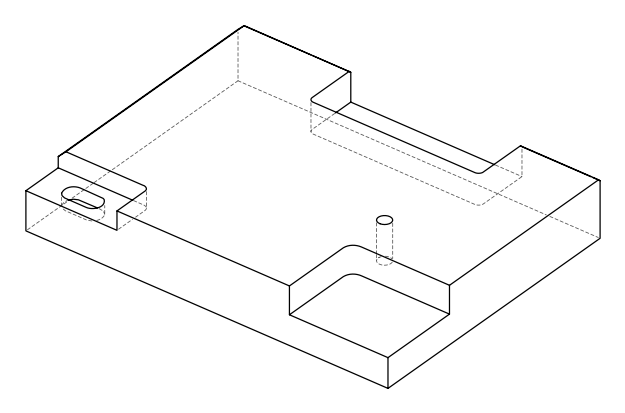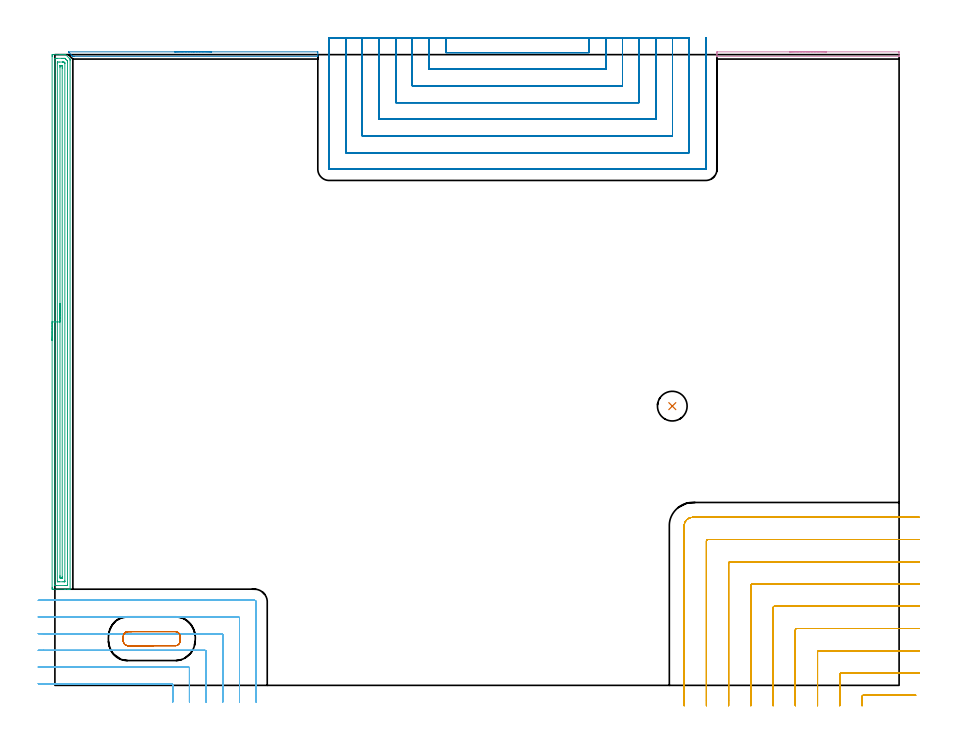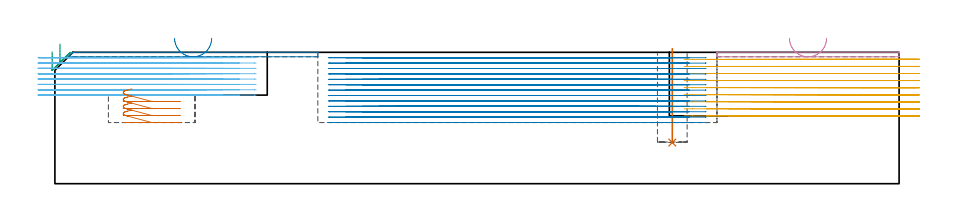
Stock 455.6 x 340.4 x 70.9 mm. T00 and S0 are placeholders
(PLAN: 8 operations, 5 tool changes, 148 min)
(1 INDEXABLE_INSERT_DRILL_BLIND_HOLE_FROM_SOLID | STEP1POCKET | NXT0302_003 | 0.2 min | 9729 mm3)
(2 AREA_MILL | FG_CHAMFER_SURFACE | UGT0205_001 | 1.22 min | 399 mm3)
(3 AREA_MILL_1 | FG_CHAMFER_SURFACE_1 | UGT0205_001 | 9.42 min | 13834 mm3)
(4 AREA_MILL_2 | FG_CHAMFER_SURFACE_2 | UGT0205_001 | 0.94 min | 290 mm3)
(5 MILL_CORNER_NOTCH_RECTANGULAR | CORNER_NOTCH_RECTANGULAR | NXT0201_012 | Follow Part, ap 4, ae 75% | 23.6 min | 418627 mm3)
(6 MILL_CORNER_NOTCH_RECTANGULAR_1 | CORNER_NOTCH_RECTANGULAR_1 | NXT0201_011 | Follow Part, ap 3, ae 75% | 13.49 min | 136896 mm3)
(7 MILL_RECTANGULAR_POCKET | POCKET_RECTANGULAR_STRAIGHT | NXT0201_012 | Follow Part, ap 4, ae 75% | 1.02 min | 14845 mm3)
(8 MILL_SLOT | SLOT_PARTIAL_RECTANGULAR | NXT0201_011 | Follow Part, ap 3, ae 75% | 98.12 min | 553778 mm3)
(TOOL NXT0302_003 | Index. Insert Drill 16mm [880-D1600L20-05] | D16 PA176 FL80 Z2)
(TOOL UGT0205_001 | Chamfer Mill 20 x 3 x 45 deg. | D20 FL50 Z2)
(TOOL NXT0201_012 | ENDMILL 16mm [2P460-1600-NA 1630] | D16 FL38 Z6)
(TOOL NXT0201_011 | ENDMILL 12mm [2P460-1200-NA 1630] | D12 FL38 Z6)
(OP 1 INDEXABLE_INSERT_DRILL_BLIND_HOLE_FROM_SOLID)
G17 G21 G94 G90
T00 M6
G54
G17 G0 G90 X333.2 Y150.7 S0 M3
G43 Z80.9 H1
G94 G81 G98 Z22.2 F250. R72.9
G80
M5
M2
(OP 2 AREA_MILL)
G17 G21 G94 G90
T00 M6
G54
G17 G0 G90 X64.6 Y341.9 S1061 M3
G43 Z80.9 H0
Z78.5
G94 G1 X64.638 Z77.628 F250.
X64.752 Z76.764
X64.941 Z75.912
X65.203 Z75.08
X65.537 Z74.274
X65.94 Z73.5
X66.408 Z72.764
X66.94 Z72.072
X67.529 Z71.429
X68.172 Z70.84
X68.864 Z70.309
X69.6 Z69.84
X70.374 Z69.437
X71.18 Z69.103
X72.012 Z68.841
X72.864 Z68.652
X73.728 Z68.538
X74.6 Z68.5
X141.611 Y341.899 Z68.501
X141.777 Y341.897 Z68.503
X141.897 Y341.891 Z68.506
X141.9 Y341.813 Z68.584
Y339.681 Z70.718
Y339.59 Z70.802
X141.89 Y339.503 Z70.889
X141.777 Y339.5 Z70.9
X10.537
X9.807 Y339.504 Z70.895
X9.699 Y339.507 Z70.892
X9.647 Y339.554 Z70.845
X9.37 Y339.827 Z70.567
X9.202 Y339.997 Z70.401
X7.342 Y341.857 Z68.541
X7.308 Y341.892 Z68.506
X7.386 Y341.898 Z68.502
X7.423 Y341.899 Z68.501
X74.6 Y341.9 Z68.5
X75.472 Z68.538
X76.336 Z68.652
X77.188 Z68.841
X78.02 Z69.103
X78.826 Z69.437
X79.6 Z69.84
X80.336 Z70.309
X81.028 Z70.84
X81.671 Z71.429
X82.26 Z72.072
X82.792 Z72.764
X83.26 Z73.5
X83.663 Z74.274
X83.997 Z75.08
X84.259 Z75.912
X84.448 Z76.764
X84.562 Z77.628
X84.6 Z78.5
G0 Z80.9
M5
M2
(OP 3 AREA_MILL_1)
G17 G21 G94 G90
T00 M6
G54
G17 G0 G90 X-1.5 Y186.15 S1061 M3
G43 Z80.9 H0
Z71.2
G94 G1 Y186.188 Z70.328 F250.
Y186.302 Z69.464
Y186.491 Z68.612
Y186.753 Z67.78
Y187.087 Z66.974
Y187.49 Z66.2
Y187.958 Z65.464
Y188.49 Z64.772
Y189.079 Z64.129
Y189.722 Z63.54
Y190.414 Z63.008
Y191.15 Z62.54
Y191.924 Z62.137
Y192.73 Z61.803
Y193.562 Z61.541
Y194.414 Z61.352
Y195.278 Z61.238
Y196.15 Z61.2
Y339.356
X-1.499 Y339.798 Z61.201
X-1.495 Y340.243 Z61.203
X-1.491 Y340.39 Z61.205
X-1.055 Y340.4 Z61.642
X2.469 Z65.163
X3.042 Z65.739
X3.35 Z66.046
X3.923 Z66.619
X4.231 Z66.926
X4.848 Z67.547
X5.552 Z68.252
X5.687 Y340.399 Z68.386
X5.8 Y340.39 Z68.495
X5.917 Y340.282 Z68.617
X7.755 Y338.436 Z70.455
X8.154 Y338.029 Z70.854
X8.165 Y338.013 Z70.864
X8.185 Y337.967 Z70.885
X8.193 Y337.136 Z70.893
X8.2 Y52.056 Z70.9
X8.194 Y51.91 Z70.893
X7.888 Y51.9 Z70.588
X7.491 Z70.19
X6.874 Z69.569
X5.685 Z68.381
X5.112 Z67.806
X-0.769 Z61.929
X-1.055 Y51.902 Z61.642
X-1.277 Y51.904 Z61.42
X-1.492 Y51.91 Z61.206
X-1.495 Y52.057 Z61.203
X-1.499 Y52.502 Z61.201
X-1.5 Y52.953 Z61.2
Y196.15
X-0.086 Z62.614
X-0.085 Y338.214 Z62.615
X-0.084 Y338.314 Z62.616
X-0.082 Y338.364 Z62.618
X-0.08 Y338.382 Z62.62
X-0.056 Y338.39 Z62.644
X0.327 Y338.398 Z63.027
X0.707 Y338.399 Z63.407
X1.206 Y338.4 Z63.906
X3.849 Z66.549
X4.73 Z67.43
X5.112 Y338.397 Z67.812
X5.239 Y338.394 Z67.939
X5.339 Y338.39 Z68.039
X5.418 Y338.318 Z68.118
X5.731 Y338.013 Z68.431
X5.993 Y337.752 Z68.693
X6.62 Y337.121 Z69.32
X6.71 Y337.025 Z69.41
X6.762 Y336.968 Z69.462
X6.771 Y336.921 Z69.471
X6.778 Y336.229 Z69.478
X6.785 Y54.086 Z69.485
X6.784 Y53.986 Z69.484
X6.781 Y53.936 Z69.481
X6.78 Y53.918 Z69.48
X6.755 Y53.91 Z69.455
X6.372 Y53.902 Z69.072
X5.993 Y53.901 Z68.693
X5.494 Y53.9 Z68.194
X0.707 Y53.901 Z63.407
X0.204 Y53.903 Z62.904
X0.008 Y53.91 Z62.708
X-0.079 Y53.927 Z62.621
X-0.084 Y54.196 Z62.616
X-0.085 Y54.287 Z62.615
X-0.086 Y196.15 Z62.614
X1.328 Z64.028
X1.329 Y335.599 Z64.029
X1.331 Y336.229 Z64.031
X1.334 Y336.359 Z64.034
X1.335 Y336.384 Z64.035
X1.364 Y336.39 Z64.064
X1.422 Y336.397 Z64.122
X1.588 Y336.399 Z64.288
X2.3 Y336.4 Z65.
X4.062 Z66.762
X4.231 Y336.399 Z66.931
X4.4 Y336.397 Z67.1
X4.738 Y336.39 Z67.438
X4.908 Y336.378 Z67.608
X4.96 Y336.329 Z67.66
X5.067 Y336.229 Z67.767
X5.112 Y336.184 Z67.812
X5.32 Y335.971 Z68.02
X5.345 Y335.943 Z68.045
X5.354 Y335.93 Z68.054
X5.357 Y335.897 Z68.057
X5.361 Y335.762 Z68.061
X5.363 Y335.592 Z68.063
X5.371 Y56.701 Z68.071
X5.368 Y56.071 Z68.068
X5.366 Y55.941 Z68.066
X5.365 Y55.916 Z68.065
X5.336 Y55.91 Z68.036
X5.278 Y55.903 Z67.978
X5.112 Y55.901 Z67.812
X4.4 Y55.9 Z67.1
X2.469 Z65.169
X1.756 Y55.901 Z64.456
X1.588 Y55.905 Z64.288
X1.42 Y55.91 Z64.12
X1.335 Y55.922 Z64.035
X1.332 Y55.984 Z64.032
X1.331 Y56.071 Z64.031
X1.329 Y56.333 Z64.029
X1.328 Y196.15 Z64.028
X2.743 Z65.443
Y333.552
X2.746 Y334.164 Z65.446
X2.75 Y334.37 Z65.45
X2.754 Y334.391 Z65.454
X2.775 Y334.394 Z65.475
X2.827 Y334.397 Z65.527
X2.931 Y334.399 Z65.631
X3.35 Y334.4 Z66.05
X3.394 Y334.399 Z66.094
X3.774 Y334.39 Z66.474
X3.943 Y334.376 Z66.643
X3.945 Y334.28 Z66.645
X3.949 Y333.838 Z66.649
X3.95 Y333.552 Z66.65
Y332.945
X3.957 Y58.748 Z66.657
X3.954 Y58.136 Z66.654
X3.95 Y57.93 Z66.65
X3.946 Y57.909 Z66.646
X3.925 Y57.906 Z66.625
X3.873 Y57.903 Z66.573
X3.768 Y57.901 Z66.468
X3.35 Y57.9 Z66.05
X3.306 Z66.006
X2.925 Y57.91 Z65.625
X2.75 Y57.918 Z65.45
X2.748 Y58.018 Z65.448
X2.744 Y58.469 Z65.444
X2.743 Y58.748 Z65.443
Y59.363
Y196.15
Y197.022 Z65.481
Y197.886 Z65.595
Y198.738 Z65.783
Y199.57 Z66.046
Y200.376 Z66.38
Y201.15 Z66.782
Y201.886 Z67.251
Y202.578 Z67.782
Y203.221 Z68.372
Y203.81 Z69.015
Y204.342 Z69.707
Y204.81 Z70.443
Y205.213 Z71.216
Y205.547 Z72.022
Y205.809 Z72.854
Y205.998 Z73.706
Y206.112 Z74.571
Y206.15 Z75.443
G0 Z80.9
M5
M2
(OP 4 AREA_MILL_2)
G17 G21 G94 G90
T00 M6
G54
G17 G0 G90 X396.45 Y341.9 S1061 M3
G43 Z80.9 H0
Z78.5
G94 G1 X396.488 Z77.628 F250.
X396.602 Z76.764
X396.791 Z75.912
X397.053 Z75.08
X397.387 Z74.274
X397.79 Z73.5
X398.258 Z72.764
X398.79 Z72.072
X399.379 Z71.429
X400.022 Z70.84
X400.714 Z70.309
X401.45 Z69.84
X402.224 Z69.437
X403.03 Z69.103
X403.862 Z68.841
X404.714 Z68.652
X405.578 Z68.538
X406.45 Z68.5
X455.181
X455.459 Y341.897 Z68.503
X455.597 Y341.891 Z68.505
X455.6 Y341.848 Z68.549
Y339.707 Z70.692
X455.598 Y339.602 Z70.79
X455.59 Y339.503 Z70.888
X455.459 Y339.5 Z70.9
X357.441
X357.31 Y339.503 Z70.888
X357.302 Y339.602 Z70.79
X357.3 Y339.707 Z70.692
Y340.378 Z70.021
Y341.022 Z69.378
Y341.573 Z68.823
Y341.848 Z68.549
X357.303 Y341.891 Z68.505
X357.441 Y341.9 Z68.5
X406.45
X407.322 Z68.538
X408.186 Z68.652
X409.038 Z68.841
X409.87 Z69.103
X410.676 Z69.437
X411.45 Z69.84
X412.186 Z70.309
X412.878 Z70.84
X413.521 Z71.429
X414.11 Z72.072
X414.642 Z72.764
X415.11 Z73.5
X415.513 Z74.274
X415.847 Z75.08
X416.109 Z75.912
X416.298 Z76.764
X416.412 Z77.628
X416.45 Z78.5
G0 Z80.9
M5
M2
(OP 5 MILL_CORNER_NOTCH_RECTANGULAR)
G17 G21 G94 G90
T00 M6
G54
G17 G0 G90 X464.593 Y-5.3 S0 M3
G43 Z80.9 H1
Z67.089
G94 G1 X461.593 F250.
X436.393 F500.
G3 X435.6 Y-6.093 R0.8
G1 Y-8.
Y-11. F250.
G0 Z80.9
X466.6 Y6.7
Z67.089
G1 X463.6
X424.393 F500.
G3 X423.6 Y5.907 R0.8
G1 Y-8.
Y-11. F250.
G0 Z80.9
X466.6 Y18.7
Z67.089
G1 X463.6
X412.394 F500.
G3 X411.6 Y17.906 R0.8
G1 Y-8.
Y-11. F250.
G0 Z80.9
X466.6 Y30.7
Z67.089
G1 X463.6
X400.394 F500.
G3 X399.6 Y29.906 R0.8
G1 Y-8.
Y-11. F250.
G0 Z80.9
X466.6 Y42.7
Z67.089
G1 X463.6
X388.395 F500.
G3 X387.6 Y41.905 R0.8
G1 Y-8.
Y-11. F250.
G0 Z80.9
X466.6 Y54.7
Z67.089
G1 X463.6
X376.395 F500.
G3 X375.6 Y53.905 R0.8
G1 Y-8.
Y-11. F250.
G0 Z80.9
X466.6 Y66.7
Z67.089
G1 X463.6
X364.395 F500.
G3 X363.6 Y65.905 R0.8
G1 Y-8.
Y-11. F250.
G0 Z80.9
X466.6 Y78.7
Z67.089
G1 X463.6
X352.395 F500.
G3 X351.6 Y77.905 R0.8
G1 Y-8.
Y-11. F250.
G0 Z80.9
X466.6 Y90.7
Z67.089
G1 X463.6
X344.2 F500.
G3 X339.6 Y86.1 R4.6
G1 Y-8.
Y-11. F250.
G0 Z80.9
X464.593 Y-5.3
Z63.278
G1 X461.593
X436.393 F500.
G3 X435.6 Y-6.093 R0.8
G1 Y-8.
Y-11. F250.
G0 Z80.9
X466.6 Y6.7
Z63.278
G1 X463.6
X424.393 F500.
G3 X423.6 Y5.907 R0.8
G1 Y-8.
Y-11. F250.
G0 Z80.9
X466.6 Y18.7
Z63.278
G1 X463.6
X412.394 F500.
G3 X411.6 Y17.906 R0.8
G1 Y-8.
Y-11. F250.
G0 Z80.9
X466.6 Y30.7
Z63.278
G1 X463.6
X400.394 F500.
G3 X399.6 Y29.906 R0.8
G1 Y-8.
Y-11. F250.
G0 Z80.9
X466.6 Y42.7
Z63.278
G1 X463.6
X388.395 F500.
G3 X387.6 Y41.905 R0.8
G1 Y-8.
Y-11. F250.
G0 Z80.9
X466.6 Y54.7
Z63.278
G1 X463.6
X376.395 F500.
G3 X375.6 Y53.905 R0.8
G1 Y-8.
Y-11. F250.
G0 Z80.9
X466.6 Y66.7
Z63.278
G1 X463.6
X364.395 F500.
G3 X363.6 Y65.905 R0.8
G1 Y-8.
Y-11. F250.
G0 Z80.9
X466.6 Y78.7
Z63.278
G1 X463.6
X352.395 F500.
G3 X351.6 Y77.905 R0.8
G1 Y-8.
Y-11. F250.
G0 Z80.9
X466.6 Y90.7
Z63.278
G1 X463.6
X344.2 F500.
G3 X339.6 Y86.1 R4.6
G1 Y-8.
Y-11. F250.
G0 Z80.9
X464.593 Y-5.3
Z59.467
G1 X461.593
X436.393 F500.
G3 X435.6 Y-6.093 R0.8
G1 Y-8.
Y-11. F250.
G0 Z80.9
X466.6 Y6.7
Z59.467
G1 X463.6
X424.393 F500.
G3 X423.6 Y5.907 R0.8
G1 Y-8.
Y-11. F250.
G0 Z80.9
X466.6 Y18.7
Z59.467
G1 X463.6
X412.394 F500.
G3 X411.6 Y17.906 R0.8
G1 Y-8.
Y-11. F250.
G0 Z80.9
X466.6 Y30.7
Z59.467
G1 X463.6
X400.394 F500.
G3 X399.6 Y29.906 R0.8
G1 Y-8.
Y-11. F250.
G0 Z80.9
X466.6 Y42.7
Z59.467
G1 X463.6
X388.395 F500.
G3 X387.6 Y41.905 R0.8
G1 Y-8.
Y-11. F250.
G0 Z80.9
X466.6 Y54.7
Z59.467
G1 X463.6
X376.395 F500.
G3 X375.6 Y53.905 R0.8
G1 Y-8.
Y-11. F250.
G0 Z80.9
X466.6 Y66.7
Z59.467
G1 X463.6
X364.395 F500.
G3 X363.6 Y65.905 R0.8
G1 Y-8.
Y-11. F250.
G0 Z80.9
X466.6 Y78.7
Z59.467
G1 X463.6
X352.395 F500.
G3 X351.6 Y77.905 R0.8
G1 Y-8.
Y-11. F250.
G0 Z80.9
X466.6 Y90.7
Z59.467
G1 X463.6
X344.2 F500.
G3 X339.6 Y86.1 R4.6
G1 Y-8.
Y-11. F250.
G0 Z80.9
X464.593 Y-5.3
Z55.656
G1 X461.593
X436.393 F500.
G3 X435.6 Y-6.093 R0.8
G1 Y-8.
Y-11. F250.
G0 Z80.9
X466.6 Y6.7
Z55.656
G1 X463.6
X424.393 F500.
G3 X423.6 Y5.907 R0.8
G1 Y-8.
Y-11. F250.
G0 Z80.9
X466.6 Y18.7
Z55.656
G1 X463.6
X412.394 F500.
G3 X411.6 Y17.906 R0.8
G1 Y-8.
Y-11. F250.
G0 Z80.9
X466.6 Y30.7
Z55.656
G1 X463.6
X400.394 F500.
G3 X399.6 Y29.906 R0.8
G1 Y-8.
Y-11. F250.
G0 Z80.9
X466.6 Y42.7
Z55.656
G1 X463.6
X388.395 F500.
G3 X387.6 Y41.905 R0.8
G1 Y-8.
Y-11. F250.
G0 Z80.9
X466.6 Y54.7
Z55.656
G1 X463.6
X376.395 F500.
G3 X375.6 Y53.905 R0.8
G1 Y-8.
Y-11. F250.
G0 Z80.9
X466.6 Y66.7
Z55.656
G1 X463.6
X364.395 F500.
G3 X363.6 Y65.905 R0.8
G1 Y-8.
Y-11. F250.
G0 Z80.9
X466.6 Y78.7
Z55.656
G1 X463.6
X352.395 F500.
G3 X351.6 Y77.905 R0.8
G1 Y-8.
Y-11. F250.
G0 Z80.9
X466.6 Y90.7
Z55.656
G1 X463.6
X344.2 F500.
G3 X339.6 Y86.1 R4.6
G1 Y-8.
Y-11. F250.
G0 Z80.9
X464.593 Y-5.3
Z51.844
G1 X461.593
X436.393 F500.
G3 X435.6 Y-6.093 R0.8
G1 Y-8.
Y-11. F250.
G0 Z80.9
X466.6 Y6.7
Z51.844
G1 X463.6
X424.393 F500.
G3 X423.6 Y5.907 R0.8
G1 Y-8.
Y-11. F250.
G0 Z80.9
X466.6 Y18.7
Z51.844
G1 X463.6
X412.394 F500.
G3 X411.6 Y17.906 R0.8
G1 Y-8.
Y-11. F250.
G0 Z80.9
X466.6 Y30.7
Z51.844
G1 X463.6
X400.394 F500.
G3 X399.6 Y29.906 R0.8
G1 Y-8.
Y-11. F250.
G0 Z80.9
X466.6 Y42.7
Z51.844
G1 X463.6
X388.395 F500.
G3 X387.6 Y41.905 R0.8
G1 Y-8.
Y-11. F250.
G0 Z80.9
X466.6 Y54.7
Z51.844
G1 X463.6
X376.395 F500.
G3 X375.6 Y53.905 R0.8
G1 Y-8.
Y-11. F250.
G0 Z80.9
X466.6 Y66.7
Z51.844
G1 X463.6
X364.395 F500.
G3 X363.6 Y65.905 R0.8
G1 Y-8.
Y-11. F250.
G0 Z80.9
X466.6 Y78.7
Z51.844
G1 X463.6
X352.395 F500.
G3 X351.6 Y77.905 R0.8
G1 Y-8.
Y-11. F250.
G0 Z80.9
X466.6 Y90.7
Z51.844
G1 X463.6
X344.2 F500.
G3 X339.6 Y86.1 R4.6
G1 Y-8.
Y-11. F250.
G0 Z80.9
X464.593 Y-5.3
Z48.033
G1 X461.593
X436.393 F500.
G3 X435.6 Y-6.093 R0.8
G1 Y-8.
Y-11. F250.
G0 Z80.9
X466.6 Y6.7
Z48.033
G1 X463.6
X424.393 F500.
G3 X423.6 Y5.907 R0.8
G1 Y-8.
Y-11. F250.
G0 Z80.9
X466.6 Y18.7
Z48.033
G1 X463.6
X412.394 F500.
G3 X411.6 Y17.906 R0.8
G1 Y-8.
Y-11. F250.
G0 Z80.9
X466.6 Y30.7
Z48.033
G1 X463.6
X400.394 F500.
G3 X399.6 Y29.906 R0.8
G1 Y-8.
Y-11. F250.
G0 Z80.9
X466.6 Y42.7
Z48.033
G1 X463.6
X388.395 F500.
G3 X387.6 Y41.905 R0.8
G1 Y-8.
Y-11. F250.
G0 Z80.9
X466.6 Y54.7
Z48.033
G1 X463.6
X376.395 F500.
G3 X375.6 Y53.905 R0.8
G1 Y-8.
Y-11. F250.
G0 Z80.9
X466.6 Y66.7
Z48.033
G1 X463.6
X364.395 F500.
G3 X363.6 Y65.905 R0.8
G1 Y-8.
Y-11. F250.
G0 Z80.9
X466.6 Y78.7
Z48.033
G1 X463.6
X352.395 F500.
G3 X351.6 Y77.905 R0.8
G1 Y-8.
Y-11. F250.
G0 Z80.9
X466.6 Y90.7
Z48.033
G1 X463.6
X344.2 F500.
G3 X339.6 Y86.1 R4.6
G1 Y-8.
Y-11. F250.
G0 Z80.9
X464.593 Y-5.3
Z44.222
G1 X461.593
X436.393 F500.
G3 X435.6 Y-6.093 R0.8
G1 Y-8.
Y-11. F250.
G0 Z80.9
X466.6 Y6.7
Z44.222
G1 X463.6
X424.393 F500.
G3 X423.6 Y5.907 R0.8
G1 Y-8.
Y-11. F250.
G0 Z80.9
X466.6 Y18.7
Z44.222
G1 X463.6
X412.394 F500.
G3 X411.6 Y17.906 R0.8
G1 Y-8.
Y-11. F250.
G0 Z80.9
X466.6 Y30.7
Z44.222
G1 X463.6
X400.394 F500.
G3 X399.6 Y29.906 R0.8
G1 Y-8.
Y-11. F250.
G0 Z80.9
X466.6 Y42.7
Z44.222
G1 X463.6
X388.395 F500.
G3 X387.6 Y41.905 R0.8
G1 Y-8.
Y-11. F250.
G0 Z80.9
X466.6 Y54.7
Z44.222
G1 X463.6
X376.395 F500.
G3 X375.6 Y53.905 R0.8
G1 Y-8.
Y-11. F250.
G0 Z80.9
X466.6 Y66.7
Z44.222
G1 X463.6
X364.395 F500.
G3 X363.6 Y65.905 R0.8
G1 Y-8.
Y-11. F250.
G0 Z80.9
X466.6 Y78.7
Z44.222
G1 X463.6
X352.395 F500.
G3 X351.6 Y77.905 R0.8
G1 Y-8.
Y-11. F250.
G0 Z80.9
X466.6 Y90.7
Z44.222
G1 X463.6
X344.2 F500.
G3 X339.6 Y86.1 R4.6
G1 Y-8.
Y-11. F250.
G0 Z80.9
X464.593 Y-5.3
Z40.411
G1 X461.593
X436.393 F500.
G3 X435.6 Y-6.093 R0.8
G1 Y-8.
Y-11. F250.
G0 Z80.9
X466.6 Y6.7
Z40.411
G1 X463.6
X424.393 F500.
G3 X423.6 Y5.907 R0.8
G1 Y-8.
Y-11. F250.
G0 Z80.9
X466.6 Y18.7
Z40.411
G1 X463.6
X412.394 F500.
G3 X411.6 Y17.906 R0.8
G1 Y-8.
Y-11. F250.
G0 Z80.9
X466.6 Y30.7
Z40.411
G1 X463.6
X400.394 F500.
G3 X399.6 Y29.906 R0.8
G1 Y-8.
Y-11. F250.
G0 Z80.9
X466.6 Y42.7
Z40.411
G1 X463.6
X388.395 F500.
G3 X387.6 Y41.905 R0.8
G1 Y-8.
Y-11. F250.
G0 Z80.9
X466.6 Y54.7
Z40.411
G1 X463.6
X376.395 F500.
G3 X375.6 Y53.905 R0.8
G1 Y-8.
Y-11. F250.
G0 Z80.9
X466.6 Y66.7
Z40.411
G1 X463.6
X364.395 F500.
G3 X363.6 Y65.905 R0.8
G1 Y-8.
Y-11. F250.
G0 Z80.9
X466.6 Y78.7
Z40.411
G1 X463.6
X352.395 F500.
G3 X351.6 Y77.905 R0.8
G1 Y-8.
Y-11. F250.
G0 Z80.9
X466.6 Y90.7
Z40.411
G1 X463.6
X344.2 F500.
G3 X339.6 Y86.1 R4.6
G1 Y-8.
Y-11. F250.
G0 Z80.9
X464.593 Y-5.3
Z36.6
G1 X461.593
X436.393 F500.
G3 X435.6 Y-6.093 R0.8
G1 Y-8.
Y-11. F250.
G0 Z80.9
X466.6 Y6.7
Z36.6
G1 X463.6
X424.393 F500.
G3 X423.6 Y5.907 R0.8
G1 Y-8.
Y-11. F250.
G0 Z80.9
X466.6 Y18.7
Z36.6
G1 X463.6
X412.394 F500.
G3 X411.6 Y17.906 R0.8
G1 Y-8.
Y-11. F250.
G0 Z80.9
X466.6 Y30.7
Z36.6
G1 X463.6
X400.394 F500.
G3 X399.6 Y29.906 R0.8
G1 Y-8.
Y-11. F250.
G0 Z80.9
X466.6 Y42.7
Z36.6
G1 X463.6
X388.395 F500.
G3 X387.6 Y41.905 R0.8
G1 Y-8.
Y-11. F250.
G0 Z80.9
X466.6 Y54.7
Z36.6
G1 X463.6
X376.395 F500.
G3 X375.6 Y53.905 R0.8
G1 Y-8.
Y-11. F250.
G0 Z80.9
X466.6 Y66.7
Z36.6
G1 X463.6
X364.395 F500.
G3 X363.6 Y65.905 R0.8
G1 Y-8.
Y-11. F250.
G0 Z80.9
X466.6 Y78.7
Z36.6
G1 X463.6
X352.395 F500.
G3 X351.6 Y77.905 R0.8
G1 Y-8.
Y-11. F250.
G0 Z80.9
X466.6 Y90.7
Z36.6
G1 X463.6
X344.2 F500.
G3 X339.6 Y86.1 R4.6
G1 Y-8.
Y-11. F250.
G0 Z80.9
M5
M2
(OP 6 MILL_CORNER_NOTCH_RECTANGULAR_1)
G17 G21 G94 G90
T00 M6
G54
G17 G0 G90 X63.6 Y-9. S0 M3
G43 Z80.9 H1
Z68.012
G94 G1 Y-6. F250.
Y0.305 F500.
G3 X63.005 Y0.9 R0.6
G1 X-5.583
G2 X-6. Y0.902 R45.
G1 X-9. Y0.93 F250.
G0 Z80.9
X72.6 Y-9.
Z68.012
G1 Y-6.
Y9.305 F500.
G3 X72.005 Y9.9 R0.6
G1 X-5.583
G2 X-6. Y9.902 R36.
G1 X-9. Y9.937 F250.
G0 Z80.9
X81.6 Y-9.
Z68.012
G1 Y-6.
Y18.304 F500.
G3 X81.004 Y18.9 R0.6
G1 X-5.583
G2 X-6. Y18.903 R27.
G1 X-9. Y18.95 F250.
G0 Z80.9
X90.6 Y-9.
Z68.012
G1 Y-6.
Y27.304 F500.
G3 X90.004 Y27.9 R0.6
G1 X-5.583
G2 X-6. Y27.905 R18.
G1 X-8.999 Y27.974 F250.
G0 Z80.9
X99.6 Y-9.
Z68.012
G1 Y-6.
Y36.304 F500.
G3 X99.004 Y36.9 R0.6
G1 X-5.583
G2 X-6. Y36.91 R9.
G1 X-8.997 Y37.049 F250.
G0 Z80.9
X108.6 Y-9.
Z68.012
G1 Y-6.
Y45. F500.
G3 X107.7 Y45.9 R0.9
G1 X-5.583
X-8.583 F250.
G0 Z80.9
X63.6 Y-9.
Z65.125
G1 Y-6.
Y0.305 F500.
G3 X63.005 Y0.9 R0.6
G1 X-6.
X-9. F250.
G0 Z80.9
X72.6 Y-9.
Z65.125
G1 Y-6.
Y9.305 F500.
G3 X72.005 Y9.9 R0.6
G1 X-6.
X-9. F250.
G0 Z80.9
X81.6 Y-9.
Z65.125
G1 Y-6.
Y18.304 F500.
G3 X81.004 Y18.9 R0.6
G1 X-6.
X-9. F250.
G0 Z80.9
X90.6 Y-9.
Z65.125
G1 Y-6.
Y27.304 F500.
G3 X90.004 Y27.9 R0.6
G1 X-6.
X-9. F250.
G0 Z80.9
X99.6 Y-9.
Z65.125
G1 Y-6.
Y36.304 F500.
G3 X99.004 Y36.9 R0.6
G1 X-6.
X-9. F250.
G0 Z80.9
X108.6 Y-9.
Z65.125
G1 Y-6.
Y45. F500.
G3 X107.7 Y45.9 R0.9
G1 X-6.
X-9. F250.
G0 Z80.9
X63.6 Y-9.
Z62.237
G1 Y-6.
Y0.305 F500.
G3 X63.005 Y0.9 R0.6
G1 X-6.
X-9. F250.
G0 Z80.9
X72.6 Y-9.
Z62.237
G1 Y-6.
Y9.305 F500.
G3 X72.005 Y9.9 R0.6
G1 X-6.
X-9. F250.
G0 Z80.9
X81.6 Y-9.
Z62.237
G1 Y-6.
Y18.304 F500.
G3 X81.004 Y18.9 R0.6
G1 X-6.
X-9. F250.
G0 Z80.9
X90.6 Y-9.
Z62.237
G1 Y-6.
Y27.304 F500.
G3 X90.004 Y27.9 R0.6
G1 X-6.
X-9. F250.
G0 Z80.9
X99.6 Y-9.
Z62.237
G1 Y-6.
Y36.304 F500.
G3 X99.004 Y36.9 R0.6
G1 X-6.
X-9. F250.
G0 Z80.9
X108.6 Y-9.
Z62.237
G1 Y-6.
Y45. F500.
G3 X107.7 Y45.9 R0.9
G1 X-6.
X-9. F250.
G0 Z80.9
X63.6 Y-9.
Z59.35
G1 Y-6.
Y0.305 F500.
G3 X63.005 Y0.9 R0.6
G1 X-6.
X-9. F250.
G0 Z80.9
X72.6 Y-9.
Z59.35
G1 Y-6.
Y9.305 F500.
G3 X72.005 Y9.9 R0.6
G1 X-6.
X-9. F250.
G0 Z80.9
X81.6 Y-9.
Z59.35
G1 Y-6.
Y18.304 F500.
G3 X81.004 Y18.9 R0.6
G1 X-6.
X-9. F250.
G0 Z80.9
X90.6 Y-9.
Z59.35
G1 Y-6.
Y27.304 F500.
G3 X90.004 Y27.9 R0.6
G1 X-6.
X-9. F250.
G0 Z80.9
X99.6 Y-9.
Z59.35
G1 Y-6.
Y36.304 F500.
G3 X99.004 Y36.9 R0.6
G1 X-6.
X-9. F250.
G0 Z80.9
X108.6 Y-9.
Z59.35
G1 Y-6.
Y45. F500.
G3 X107.7 Y45.9 R0.9
G1 X-6.
X-9. F250.
G0 Z80.9
X63.6 Y-9.
Z56.462
G1 Y-6.
Y0.305 F500.
G3 X63.005 Y0.9 R0.6
G1 X-6.
X-9. F250.
G0 Z80.9
X72.6 Y-9.
Z56.462
G1 Y-6.
Y9.305 F500.
G3 X72.005 Y9.9 R0.6
G1 X-6.
X-9. F250.
G0 Z80.9
X81.6 Y-9.
Z56.462
G1 Y-6.
Y18.304 F500.
G3 X81.004 Y18.9 R0.6
G1 X-6.
X-9. F250.
G0 Z80.9
X90.6 Y-9.
Z56.462
G1 Y-6.
Y27.304 F500.
G3 X90.004 Y27.9 R0.6
G1 X-6.
X-9. F250.
G0 Z80.9
X99.6 Y-9.
Z56.462
G1 Y-6.
Y36.304 F500.
G3 X99.004 Y36.9 R0.6
G1 X-6.
X-9. F250.
G0 Z80.9
X108.6 Y-9.
Z56.462
G1 Y-6.
Y45. F500.
G3 X107.7 Y45.9 R0.9
G1 X-6.
X-9. F250.
G0 Z80.9
X63.6 Y-9.
Z53.575
G1 Y-6.
Y0.305 F500.
G3 X63.005 Y0.9 R0.6
G1 X-6.
X-9. F250.
G0 Z80.9
X72.6 Y-9.
Z53.575
G1 Y-6.
Y9.305 F500.
G3 X72.005 Y9.9 R0.6
G1 X-6.
X-9. F250.
G0 Z80.9
X81.6 Y-9.
Z53.575
G1 Y-6.
Y18.304 F500.
G3 X81.004 Y18.9 R0.6
G1 X-6.
X-9. F250.
G0 Z80.9
X90.6 Y-9.
Z53.575
G1 Y-6.
Y27.304 F500.
G3 X90.004 Y27.9 R0.6
G1 X-6.
X-9. F250.
G0 Z80.9
X99.6 Y-9.
Z53.575
G1 Y-6.
Y36.304 F500.
G3 X99.004 Y36.9 R0.6
G1 X-6.
X-9. F250.
G0 Z80.9
X108.6 Y-9.
Z53.575
G1 Y-6.
Y45. F500.
G3 X107.7 Y45.9 R0.9
G1 X-6.
X-9. F250.
G0 Z80.9
X63.6 Y-9.
Z50.687
G1 Y-6.
Y0.305 F500.
G3 X63.005 Y0.9 R0.6
G1 X-6.
X-9. F250.
G0 Z80.9
X72.6 Y-9.
Z50.687
G1 Y-6.
Y9.305 F500.
G3 X72.005 Y9.9 R0.6
G1 X-6.
X-9. F250.
G0 Z80.9
X81.6 Y-9.
Z50.687
G1 Y-6.
Y18.304 F500.
G3 X81.004 Y18.9 R0.6
G1 X-6.
X-9. F250.
G0 Z80.9
X90.6 Y-9.
Z50.687
G1 Y-6.
Y27.304 F500.
G3 X90.004 Y27.9 R0.6
G1 X-6.
X-9. F250.
G0 Z80.9
X99.6 Y-9.
Z50.687
G1 Y-6.
Y36.304 F500.
G3 X99.004 Y36.9 R0.6
G1 X-6.
X-9. F250.
G0 Z80.9
X108.6 Y-9.
Z50.687
G1 Y-6.
Y45. F500.
G3 X107.7 Y45.9 R0.9
G1 X-6.
X-9. F250.
G0 Z80.9
X63.6 Y-9.
Z47.8
G1 Y-6.
Y0.305 F500.
G3 X63.005 Y0.9 R0.6
G1 X-6.
X-9. F250.
G0 Z80.9
X72.6 Y-9.
Z47.8
G1 Y-6.
Y9.305 F500.
G3 X72.005 Y9.9 R0.6
G1 X-6.
X-9. F250.
G0 Z80.9
X81.6 Y-9.
Z47.8
G1 Y-6.
Y18.304 F500.
G3 X81.004 Y18.9 R0.6
G1 X-6.
X-9. F250.
G0 Z80.9
X90.6 Y-9.
Z47.8
G1 Y-6.
Y27.304 F500.
G3 X90.004 Y27.9 R0.6
G1 X-6.
X-9. F250.
G0 Z80.9
X99.6 Y-9.
Z47.8
G1 Y-6.
Y36.304 F500.
G3 X99.004 Y36.9 R0.6
G1 X-6.
X-9. F250.
G0 Z80.9
X108.6 Y-9.
Z47.8
G1 Y-6.
Y45. F500.
G3 X107.7 Y45.9 R0.9
G1 X-6.
X-9. F250.
G0 Z80.9
M5
M2
(OP 7 MILL_RECTANGULAR_POCKET)
G17 G21 G94 G90
T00 M6
G54
G17 G0 G90 X41.515 Y29. S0 M3
G43 Z80.9 H1
Z51.16
G94 G1 X39.339 Z50.577 F250.
X38.925 Y28.941 Z50.465
X38.525 Y28.816 Z50.353
X38.151 Y28.629 Z50.24
X37.812 Y28.384 Z50.128
X37.516 Y28.088 Z50.016
X37.271 Y27.749 Z49.904
X37.084 Y27.375 Z49.792
X36.959 Y26.975 Z49.68
X36.9 Y26.561 Z49.568
Y23.839 Z48.838
X36.959 Y23.425 Z48.726
X37.084 Y23.025 Z48.614
X37.271 Y22.651 Z48.502
X37.516 Y22.312 Z48.39
X37.812 Y22.016 Z48.278
X38.151 Y21.771 Z48.166
X38.525 Y21.584 Z48.054
X38.925 Y21.459 Z47.942
X39.339 Y21.4 Z47.83
X39.5 Z47.786
X52.25 Z44.37
X65. F500.
G3 X67.6 Y24. R2.6
G1 Y26.4
G3 X65. Y29. R2.6
G1 X39.5
G3 X36.9 Y26.4 R2.6
G1 Y24.
G3 X39.5 Y21.4 R2.6
G1 X52.25
X53.25
G0 X41.515 Y29. Z47.37
G1 X39.339 Z46.787 F250.
X38.925 Y28.941 Z46.675
X38.525 Y28.816 Z46.563
X38.151 Y28.629 Z46.45
X37.812 Y28.384 Z46.338
X37.516 Y28.088 Z46.226
X37.271 Y27.749 Z46.114
X37.084 Y27.375 Z46.002
X36.959 Y26.975 Z45.89
X36.9 Y26.561 Z45.778
Y23.839 Z45.048
X36.959 Y23.425 Z44.936
X37.084 Y23.025 Z44.824
X37.271 Y22.651 Z44.712
X37.516 Y22.312 Z44.6
X37.812 Y22.016 Z44.488
X38.151 Y21.771 Z44.376
X38.525 Y21.584 Z44.264
X38.925 Y21.459 Z44.152
X39.339 Y21.4 Z44.04
X39.5 Z43.996
X52.25 Z40.58
X65. F500.
G3 X67.6 Y24. R2.6
G1 Y26.4
G3 X65. Y29. R2.6
G1 X39.5
G3 X36.9 Y26.4 R2.6
G1 Y24.
G3 X39.5 Y21.4 R2.6
G1 X52.25
X53.25
G0 X41.515 Y29. Z43.58
G1 X39.339 Z42.997 F250.
X38.925 Y28.941 Z42.885
X38.525 Y28.816 Z42.773
X38.151 Y28.629 Z42.66
X37.812 Y28.384 Z42.548
X37.516 Y28.088 Z42.436
X37.271 Y27.749 Z42.324
X37.084 Y27.375 Z42.212
X36.959 Y26.975 Z42.1
X36.9 Y26.561 Z41.988
Y23.839 Z41.258
X36.959 Y23.425 Z41.146
X37.084 Y23.025 Z41.034
X37.271 Y22.651 Z40.922
X37.516 Y22.312 Z40.81
X37.812 Y22.016 Z40.698
X38.151 Y21.771 Z40.586
X38.525 Y21.584 Z40.474
X38.925 Y21.459 Z40.362
X39.339 Y21.4 Z40.25
X39.5 Z40.206
X52.25 Z36.79
X65. F500.
G3 X67.6 Y24. R2.6
G1 Y26.4
G3 X65. Y29. R2.6
G1 X39.5
G3 X36.9 Y26.4 R2.6
G1 Y24.
G3 X39.5 Y21.4 R2.6
G1 X52.25
X53.25
G0 X41.515 Y29. Z39.79
G1 X39.339 Z39.207 F250.
X38.925 Y28.941 Z39.095
X38.525 Y28.816 Z38.983
X38.151 Y28.629 Z38.87
X37.812 Y28.384 Z38.758
X37.516 Y28.088 Z38.646
X37.271 Y27.749 Z38.534
X37.084 Y27.375 Z38.422
X36.959 Y26.975 Z38.31
X36.9 Y26.561 Z38.198
Y23.839 Z37.468
X36.959 Y23.425 Z37.356
X37.084 Y23.025 Z37.244
X37.271 Y22.651 Z37.132
X37.516 Y22.312 Z37.02
X37.812 Y22.016 Z36.908
X38.151 Y21.771 Z36.796
X38.525 Y21.584 Z36.684
X38.925 Y21.459 Z36.572
X39.339 Y21.4 Z36.46
X39.5 Z36.416
X52.25 Z33.
X65. F500.
G3 X67.6 Y24. R2.6
G1 Y26.4
G3 X65. Y29. R2.6
G1 X39.5
G3 X36.9 Y26.4 R2.6
G1 Y24.
G3 X39.5 Y21.4 R2.6
G1 X52.25
X53.25
G0 Z80.9
M5
M2
(OP 8 MILL_SLOT)
G17 G21 G94 G90
T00 M6
G54
G17 G0 G90 X210.9 Y349.4 S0 M3
G43 Z80.9 H1
Z67.985
G94 G1 Y346.4 F250.
Y341.5 F500.
X288.3
Y346.4
Y349.4 F250.
X201.9
Y346.4
Y332.5 F500.
X297.3
Y346.4
Y349.4 F250.
X192.9
Y346.4
Y323.5 F500.
X306.3
Y346.4
Y349.4 F250.
X183.9
Y346.4
Y314.5 F500.
X315.3
Y346.4
Y349.4 F250.
X174.9
Y346.4
Y305.5 F500.
X324.3
Y346.4
Y349.4 F250.
X165.9
Y346.4
Y296.5 F500.
X333.3
Y346.4
Y349.4 F250.
X156.9
Y346.4
Y287.5 F500.
X342.3
Y346.4
Y349.4 F250.
X147.9
Y346.4
Y278.6 F500.
X147.905 Y278.545
X147.945 Y278.505
X148. Y278.5
X351.2
X351.255 Y278.505
X351.295 Y278.545
X351.3 Y278.6
Y346.4
Y349.4 F250.
G0 X210.9 Z65.069
G1 Y346.4
Y341.5 F500.
X288.3
Y346.4
Y349.4 F250.
X201.9
Y346.4
Y332.5 F500.
X297.3
Y346.4
Y349.4 F250.
X192.9
Y346.4
Y323.5 F500.
X306.3
Y346.4
Y349.4 F250.
X183.9
Y346.4
Y314.5 F500.
X315.3
Y346.4
Y349.4 F250.
X174.9
Y346.4
Y305.5 F500.
X324.3
Y346.4
Y349.4 F250.
X165.9
Y346.4
Y296.5 F500.
X333.3
Y346.4
Y349.4 F250.
X156.9
Y346.4
Y287.5 F500.
X342.3
Y346.4
Y349.4 F250.
X147.9
Y346.4
Y278.6 F500.
X147.905 Y278.545
X147.945 Y278.505
X148. Y278.5
X351.2
X351.255 Y278.505
X351.295 Y278.545
X351.3 Y278.6
Y346.4
Y349.4 F250.
G0 X210.9 Z62.154
G1 Y346.4
Y341.5 F500.
X288.3
Y346.4
Y349.4 F250.
X201.9
Y346.4
Y332.5 F500.
X297.3
Y346.4
Y349.4 F250.
X192.9
Y346.4
Y323.5 F500.
X306.3
Y346.4
Y349.4 F250.
X183.9
Y346.4
Y314.5 F500.
X315.3
Y346.4
Y349.4 F250.
X174.9
Y346.4
Y305.5 F500.
X324.3
Y346.4
Y349.4 F250.
X165.9
Y346.4
Y296.5 F500.
X333.3
Y346.4
Y349.4 F250.
X156.9
Y346.4
Y287.5 F500.
X342.3
Y346.4
Y349.4 F250.
X147.9
Y346.4
Y278.6 F500.
X147.905 Y278.545
X147.945 Y278.505
X148. Y278.5
X351.2
X351.255 Y278.505
X351.295 Y278.545
X351.3 Y278.6
Y346.4
Y349.4 F250.
G0 X210.9 Z59.238
G1 Y346.4
Y341.5 F500.
X288.3
Y346.4
Y349.4 F250.
X201.9
Y346.4
Y332.5 F500.
X297.3
Y346.4
Y349.4 F250.
X192.9
Y346.4
Y323.5 F500.
X306.3
Y346.4
Y349.4 F250.
X183.9
Y346.4
Y314.5 F500.
X315.3
Y346.4
Y349.4 F250.
X174.9
Y346.4
Y305.5 F500.
X324.3
Y346.4
Y349.4 F250.
X165.9
Y346.4
Y296.5 F500.
X333.3
Y346.4
Y349.4 F250.
X156.9
Y346.4
Y287.5 F500.
X342.3
Y346.4
Y349.4 F250.
X147.9
Y346.4
Y278.6 F500.
X147.905 Y278.545
X147.945 Y278.505
X148. Y278.5
X351.2
X351.255 Y278.505
X351.295 Y278.545
X351.3 Y278.6
Y346.4
Y349.4 F250.
G0 X210.9 Z56.323
G1 Y346.4
Y341.5 F500.
X288.3
Y346.4
Y349.4 F250.
X201.9
Y346.4
Y332.5 F500.
X297.3
Y346.4
Y349.4 F250.
X192.9
Y346.4
Y323.5 F500.
X306.3
Y346.4
Y349.4 F250.
X183.9
Y346.4
Y314.5 F500.
X315.3
Y346.4
Y349.4 F250.
X174.9
Y346.4
Y305.5 F500.
X324.3
Y346.4
Y349.4 F250.
X165.9
Y346.4
Y296.5 F500.
X333.3
Y346.4
Y349.4 F250.
X156.9
Y346.4
Y287.5 F500.
X342.3
Y346.4
Y349.4 F250.
X147.9
Y346.4
Y278.6 F500.
X147.905 Y278.545
X147.945 Y278.505
X148. Y278.5
X351.2
X351.255 Y278.505
X351.295 Y278.545
X351.3 Y278.6
Y346.4
Y349.4 F250.
G0 X210.9 Z53.408
G1 Y346.4
Y341.5 F500.
X288.3
Y346.4
Y349.4 F250.
X201.9
Y346.4
Y332.5 F500.
X297.3
Y346.4
Y349.4 F250.
X192.9
Y346.4
Y323.5 F500.
X306.3
Y346.4
Y349.4 F250.
X183.9
Y346.4
Y314.5 F500.
X315.3
Y346.4
Y349.4 F250.
X174.9
Y346.4
Y305.5 F500.
X324.3
Y346.4
Y349.4 F250.
X165.9
Y346.4
Y296.5 F500.
X333.3
Y346.4
Y349.4 F250.
X156.9
Y346.4
Y287.5 F500.
X342.3
Y346.4
Y349.4 F250.
X147.9
Y346.4
Y278.6 F500.
X147.905 Y278.545
X147.945 Y278.505
X148. Y278.5
X351.2
X351.255 Y278.505
X351.295 Y278.545
X351.3 Y278.6
Y346.4
Y349.4 F250.
G0 X210.9 Z50.492
G1 Y346.4
Y341.5 F500.
X288.3
Y346.4
Y349.4 F250.
X201.9
Y346.4
Y332.5 F500.
X297.3
Y346.4
Y349.4 F250.
X192.9
Y346.4
Y323.5 F500.
X306.3
Y346.4
Y349.4 F250.
X183.9
Y346.4
Y314.5 F500.
X315.3
Y346.4
Y349.4 F250.
X174.9
Y346.4
Y305.5 F500.
X324.3
Y346.4
Y349.4 F250.
X165.9
Y346.4
Y296.5 F500.
X333.3
Y346.4
Y349.4 F250.
X156.9
Y346.4
Y287.5 F500.
X342.3
Y346.4
Y349.4 F250.
X147.9
Y346.4
Y278.6 F500.
X147.905 Y278.545
X147.945 Y278.505
X148. Y278.5
X351.2
X351.255 Y278.505
X351.295 Y278.545
X351.3 Y278.6
Y346.4
Y349.4 F250.
G0 X210.9 Z47.577
G1 Y346.4
Y341.5 F500.
X288.3
Y346.4
Y349.4 F250.
X201.9
Y346.4
Y332.5 F500.
X297.3
Y346.4
Y349.4 F250.
X192.9
Y346.4
Y323.5 F500.
X306.3
Y346.4
Y349.4 F250.
X183.9
Y346.4
Y314.5 F500.
X315.3
Y346.4
Y349.4 F250.
X174.9
Y346.4
Y305.5 F500.
X324.3
Y346.4
Y349.4 F250.
X165.9
Y346.4
Y296.5 F500.
X333.3
Y346.4
Y349.4 F250.
X156.9
Y346.4
Y287.5 F500.
X342.3
Y346.4
Y349.4 F250.
X147.9
Y346.4
Y278.6 F500.
X147.905 Y278.545
X147.945 Y278.505
X148. Y278.5
X351.2
X351.255 Y278.505
X351.295 Y278.545
X351.3 Y278.6
Y346.4
Y349.4 F250.
G0 X210.9 Z44.662
G1 Y346.4
Y341.5 F500.
X288.3
Y346.4
Y349.4 F250.
X201.9
Y346.4
Y332.5 F500.
X297.3
Y346.4
Y349.4 F250.
X192.9
Y346.4
Y323.5 F500.
X306.3
Y346.4
Y349.4 F250.
X183.9
Y346.4
Y314.5 F500.
X315.3
Y346.4
Y349.4 F250.
X174.9
Y346.4
Y305.5 F500.
X324.3
Y346.4
Y349.4 F250.
X165.9
Y346.4
Y296.5 F500.
X333.3
Y346.4
Y349.4 F250.
X156.9
Y346.4
Y287.5 F500.
X342.3
Y346.4
Y349.4 F250.
X147.9
Y346.4
Y278.6 F500.
X147.905 Y278.545
X147.945 Y278.505
X148. Y278.5
X351.2
X351.255 Y278.505
X351.295 Y278.545
X351.3 Y278.6
Y346.4
Y349.4 F250.
G0 X210.9 Z41.746
G1 Y346.4
Y341.5 F500.
X288.3
Y346.4
Y349.4 F250.
X201.9
Y346.4
Y332.5 F500.
X297.3
Y346.4
Y349.4 F250.
X192.9
Y346.4
Y323.5 F500.
X306.3
Y346.4
Y349.4 F250.
X183.9
Y346.4
Y314.5 F500.
X315.3
Y346.4
Y349.4 F250.
X174.9
Y346.4
Y305.5 F500.
X324.3
Y346.4
Y349.4 F250.
X165.9
Y346.4
Y296.5 F500.
X333.3
Y346.4
Y349.4 F250.
X156.9
Y346.4
Y287.5 F500.
X342.3
Y346.4
Y349.4 F250.
X147.9
Y346.4
Y278.6 F500.
X147.905 Y278.545
X147.945 Y278.505
X148. Y278.5
X351.2
X351.255 Y278.505
X351.295 Y278.545
X351.3 Y278.6
Y346.4
Y349.4 F250.
G0 X210.9 Z38.831
G1 Y346.4
Y341.5 F500.
X288.3
Y346.4
Y349.4 F250.
X201.9
Y346.4
Y332.5 F500.
X297.3
Y346.4
Y349.4 F250.
X192.9
Y346.4
Y323.5 F500.
X306.3
Y346.4
Y349.4 F250.
X183.9
Y346.4
Y314.5 F500.
X315.3
Y346.4
Y349.4 F250.
X174.9
Y346.4
Y305.5 F500.
X324.3
Y346.4
Y349.4 F250.
X165.9
Y346.4
Y296.5 F500.
X333.3
Y346.4
Y349.4 F250.
X156.9
Y346.4
Y287.5 F500.
X342.3
Y346.4
Y349.4 F250.
X147.9
Y346.4
Y278.6 F500.
X147.905 Y278.545
X147.945 Y278.505
X148. Y278.5
X351.2
X351.255 Y278.505
X351.295 Y278.545
X351.3 Y278.6
Y346.4
Y349.4 F250.
G0 X210.9 Z35.915
G1 Y346.4
Y341.5 F500.
X288.3
Y346.4
Y349.4 F250.
X201.9
Y346.4
Y332.5 F500.
X297.3
Y346.4
Y349.4 F250.
X192.9
Y346.4
Y323.5 F500.
X306.3
Y346.4
Y349.4 F250.
X183.9
Y346.4
Y314.5 F500.
X315.3
Y346.4
Y349.4 F250.
X174.9
Y346.4
Y305.5 F500.
X324.3
Y346.4
Y349.4 F250.
X165.9
Y346.4
Y296.5 F500.
X333.3
Y346.4
Y349.4 F250.
X156.9
Y346.4
Y287.5 F500.
X342.3
Y346.4
Y349.4 F250.
X147.9
Y346.4
Y278.6 F500.
X147.905 Y278.545
X147.945 Y278.505
X148. Y278.5
X351.2
X351.255 Y278.505
X351.295 Y278.545
X351.3 Y278.6
Y346.4
Y349.4 F250.
G0 X210.9 Z33.
G1 Y346.4
Y341.5 F500.
X288.3
Y346.4
Y349.4 F250.
X201.9
Y346.4
Y332.5 F500.
X297.3
Y346.4
Y349.4 F250.
X192.9
Y346.4
Y323.5 F500.
X306.3
Y346.4
Y349.4 F250.
X183.9
Y346.4
Y314.5 F500.
X315.3
Y346.4
Y349.4 F250.
X174.9
Y346.4
Y305.5 F500.
X324.3
Y346.4
Y349.4 F250.
X165.9
Y346.4
Y296.5 F500.
X333.3
Y346.4
Y349.4 F250.
X156.9
Y346.4
Y287.5 F500.
X342.3
Y346.4
Y349.4 F250.
X147.9
Y346.4
Y278.6 F500.
X147.905 Y278.545
X147.945 Y278.505
X148. Y278.5
X351.2
X351.255 Y278.505
X351.295 Y278.545
X351.3 Y278.6
Y346.4
Y349.4 F250.
G0 Z80.9
M5
M2
